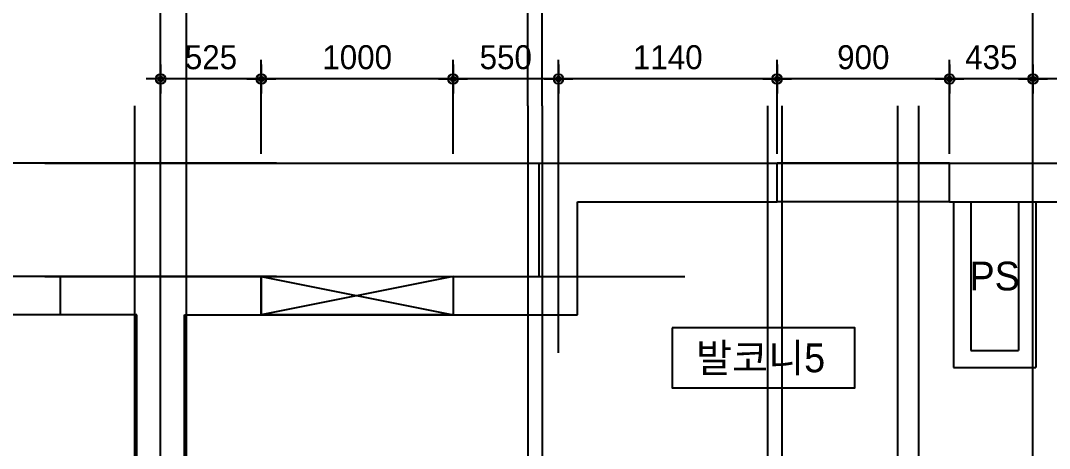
# Model space of a CAD drawing. Header units: millimetres. Extents: x 0 to 92204, y -190080 to 23760.
# Drawn here: x 4497 to 9864, y -143409 to -141179 of the extents above; entities that cross this region are included whole.
import ezdxf
from ezdxf.enums import TextEntityAlignment as Align
from ezdxf.xclip import XClip

# ---------------------------------------------------------------- set-up
doc = ezdxf.new("R2010")
doc.units = ezdxf.units.MM
doc.header["$LTSCALE"] = 100
doc.header["$XCLIPFRAME"] = 0
doc.linetypes.add('AUDIT_D_220706163347-0', pattern=[0])
doc.linetypes.add('CEN', pattern=[62, 60, -1, 0, -1])
doc.layers.get('defpoints').update_dxf_attribs({"color": 139})
for name, color, linetype in [('AA-XXXX-DIMS', 7, 'Continuous'), ('CEN_CON', 1, 'CEN'), ('CEN_WALL', 12, 'CEN'), ('CONC', 2, 'Continuous'), ('DIM', 7, 'AUDIT_D_220706163347-0'), ('ELE3_CON', 7, 'Continuous'), ('MC', 135, 'Continuous'), ('ROM', 7, 'AUDIT_D_220706163347-0'), ('WAL', 3, 'Continuous'), ('실명', 3, 'AUDIT_D_220706163347-0'), ('실명박스', 7, 'AUDIT_D_220706163347-0'), ('창호-open', 4, 'Continuous')]:
    doc.layers.add(name, color=color, linetype=linetype)
doc.layers.add('AA-XXXX-MC', color=153, linetype='AUDIT_D_220706163347-0', plot=False)
doc.styles.add('HAUD01', font='Dotum.ttf')
doc.styles.add('돋움', font='Dotum.ttf')
doc.dimstyles.new('내부100', dxfattribs={"dimscale": 50, "dimtxt": 2.5, "dimasz": 1, "dimexe": 2, "dimexo": 1, "dimgap": 1, "dimtad": 1, "dimdec": 0, "dimzin": 0, "dimdsep": 46, "dimtxsty": '돋움', "dimblk1": 'DIMDOT', "dimblk2": 'DIMDOT', "dimsah": 1, "dimcen": 0.09, "dimdle": 2, "dimclrd": 7, "dimclre": 7, "dimclrt": 3, "dimadec": 0, "dimazin": 0, "dimtfac": 1, "dimtdec": 0, "dimtix": 1, "dimtmove": 2, "dimatfit": 3, "dimldrblk": 'DIMDOT', "dimfxl": 1, "dimtolj": 1, "dimtzin": 0, "dimarcsym": 0})

# ---------------------------------------------------------------- blocks, each defined once
blk = doc.blocks.new('U-131A(기본)', base_point=(-95320.8, -158830.5))
at = {"layer": 'CEN_CON'}
for p, q in [((-95320.8, -159130.5), (-95320.8, -148195.5)), ((-93245.8, -149483.7), (-93245.8, -148195.5)), ((-91475.8, -159130.5), (-91475.8, -148195.5)), ((-95925.8, -148495.5), (-86035.8, -148495.5)), ((-95925.8, -149085.5), (-92586.5, -149085.5))]:
    blk.add_line(p, q, dxfattribs=at)
at = {"layer": 'CEN_WALL'}
for p, q in [((-93330.8, -148195.5), (-93330.8, -153450.5)), ((-92080.8, -148195.5), (-92080.8, -151900.5)), ((-90770.8, -150990.5), (-90770.8, -148195.5))]:
    blk.add_line(p, q, dxfattribs=at)
at = {"layer": 'CONC'}
for p, q in [((-93345.8, -148495.5), (-92105.8, -148495.5)), ((-93345.8, -149085.5), (-93345.8, -148495.5)), ((-92105.8, -148695.5), (-92105.8, -148495.5)), ((-91205.8, -148495.5), (-89365.8, -148495.5)), ((-91205.8, -148695.5), (-91205.8, -148495.5)), ((-93145.8, -149285.5), (-93145.8, -148695.5)), ((-93145.8, -148695.5), (-92105.8, -148695.5)), ((-91205.8, -148695.5), (-89365.8, -148695.5)), ((-95320.8, -149085.5), (-94795.8, -149085.5)), ((-94795.8, -149085.5), (-94795.8, -149285.5)), ((-93795.8, -149085.5), (-93345.8, -149085.5)), ((-93795.8, -149085.5), (-93795.8, -149285.5)), ((-95195.8, -150700.5), (-95195.8, -149285.5)), ((-95195.8, -149285.5), (-94795.8, -149285.5)), ((-93795.8, -149285.5), (-93145.8, -149285.5))]:
    blk.add_line(p, q, dxfattribs=at)
at = {"layer": 'ELE3_CON'}
for p, q in [((-91205.8, -148495.5), (-92105.8, -148495.5)), ((-91205.8, -148695.5), (-92105.8, -148695.5)), ((-94795.8, -149085.5), (-93795.8, -149085.5)), ((-94795.8, -149285.5), (-93795.8, -149285.5))]:
    blk.add_line(p, q, dxfattribs=at)
at = {"layer": 'MC'}
for p, q in [((-95185.8, -159130.5), (-95185.8, -148195.5)), ((-93405.8, -148195.5), (-93405.8, -153450.5)), ((-92155.8, -148195.5), (-92155.8, -151900.5)), ((-91365.8, -159130.5), (-91365.8, -148195.5))]:
    blk.add_line(p, q, dxfattribs=at)
at = {"layer": 'WAL'}
for p, q in [((-91185.8, -148695.5), (-91185.8, -149560.5)), ((-91095.8, -148695.5), (-91095.8, -149470.5)), ((-90845.8, -148695.5), (-90845.8, -149470.5)), ((-90755.8, -148695.5), (-90755.8, -149560.5)), ((-91095.8, -149470.5), (-90845.8, -149470.5)), ((-91185.8, -149560.5), (-90755.8, -149560.5))]:
    blk.add_line(p, q, dxfattribs=at)
blk = doc.blocks.new('DIMDOT')
at = {"layer": 'AA-XXXX-DIMS'}
for p, q in [((0, -1.5), (0, 1.5)), ((-1.5, 0), (1.5, 0))]:
    blk.add_line(p, q, dxfattribs=at)
for radius in [0.5, 0.25]:
    blk.add_circle((0, 0), radius, dxfattribs=at)
blk = doc.blocks.new('*D1736')
at = {"layer": 'defpoints', "color": 0, "transparency": 16777216}
for p in [(9778, -141483.4), (9778, -141923), (11183, -141923)]:
    blk.add_point(p, dxfattribs=at)
at = {"layer": 'DIM', "color": 7, "lineweight": -2, "transparency": 16777216}
for p, q in [((9778, -141873), (9778, -141383.4)), ((11183, -141873), (11183, -141383.4)), ((11133, -141483.4), (9828, -141483.4))]:
    blk.add_line(p, q, dxfattribs=at)
at = {"layer": 'DIM', "color": 7, "lineweight": -2, "transparency": 16777216, "xscale": 50, "yscale": 50, "zscale": 50, "rotation": 180}
blk.add_blockref('DIMDOT', (9778, -141483.4), dxfattribs=at)
at = {"layer": 'DIM', "color": 7, "lineweight": -2, "transparency": 16777216, "xscale": 50, "yscale": 50, "zscale": 50}
blk.add_blockref('DIMDOT', (11183, -141483.4), dxfattribs=at)
at = {"layer": 'DIM', "color": 3, "transparency": 16777216, "insert": (10480.5, -141370.8), "char_height": 125, "attachment_point": 5, "style": '돋움'}
blk.add_mtext('\\A1;1405', dxfattribs=at)
blk = doc.blocks.new('*D1737')
at = {"layer": 'defpoints', "color": 0, "transparency": 16777216}
for p in [(9343, -141483.4), (9343, -141923), (9778, -141923)]:
    blk.add_point(p, dxfattribs=at)
at = {"layer": 'DIM', "color": 7, "lineweight": -2, "transparency": 16777216}
for p, q in [((9343, -141873), (9343, -141383.4)), ((9778, -141873), (9778, -141383.4)), ((9728, -141483.4), (9393, -141483.4))]:
    blk.add_line(p, q, dxfattribs=at)
at = {"layer": 'DIM', "color": 7, "lineweight": -2, "transparency": 16777216, "xscale": 50, "yscale": 50, "zscale": 50, "rotation": 180}
blk.add_blockref('DIMDOT', (9343, -141483.4), dxfattribs=at)
at = {"layer": 'DIM', "color": 7, "lineweight": -2, "transparency": 16777216, "xscale": 50, "yscale": 50, "zscale": 50}
blk.add_blockref('DIMDOT', (9778, -141483.4), dxfattribs=at)
at = {"layer": 'DIM', "color": 3, "transparency": 16777216, "insert": (9560.5, -141370.8), "char_height": 125, "attachment_point": 5, "style": '돋움'}
blk.add_mtext('\\A1;435', dxfattribs=at)
blk = doc.blocks.new('*D1738')
at = {"layer": 'defpoints', "color": 0, "transparency": 16777216}
for p in [(8443, -141483.4), (8443, -141923), (9343, -141923)]:
    blk.add_point(p, dxfattribs=at)
at = {"layer": 'DIM', "color": 7, "lineweight": -2, "transparency": 16777216}
for p, q in [((8443, -141873), (8443, -141383.4)), ((9343, -141873), (9343, -141383.4)), ((9293, -141483.4), (8493, -141483.4))]:
    blk.add_line(p, q, dxfattribs=at)
at = {"layer": 'DIM', "color": 7, "lineweight": -2, "transparency": 16777216, "xscale": 50, "yscale": 50, "zscale": 50, "rotation": 180}
blk.add_blockref('DIMDOT', (8443, -141483.4), dxfattribs=at)
at = {"layer": 'DIM', "color": 7, "lineweight": -2, "transparency": 16777216, "xscale": 50, "yscale": 50, "zscale": 50}
blk.add_blockref('DIMDOT', (9343, -141483.4), dxfattribs=at)
at = {"layer": 'DIM', "color": 3, "transparency": 16777216, "insert": (8893, -141370.8), "char_height": 125, "attachment_point": 5, "style": '돋움'}
blk.add_mtext('\\A1;900', dxfattribs=at)
blk = doc.blocks.new('*D1739')
at = {"layer": 'defpoints', "color": 0, "transparency": 16777216}
for p in [(7303, -141483.4), (7303, -141923), (8443, -141923)]:
    blk.add_point(p, dxfattribs=at)
at = {"layer": 'DIM', "color": 7, "lineweight": -2, "transparency": 16777216}
for p, q in [((7303, -141873), (7303, -141383.4)), ((8443, -141873), (8443, -141383.4)), ((8393, -141483.4), (7353, -141483.4))]:
    blk.add_line(p, q, dxfattribs=at)
at = {"layer": 'DIM', "color": 7, "lineweight": -2, "transparency": 16777216, "xscale": 50, "yscale": 50, "zscale": 50, "rotation": 180}
blk.add_blockref('DIMDOT', (7303, -141483.4), dxfattribs=at)
at = {"layer": 'DIM', "color": 7, "lineweight": -2, "transparency": 16777216, "xscale": 50, "yscale": 50, "zscale": 50}
blk.add_blockref('DIMDOT', (8443, -141483.4), dxfattribs=at)
at = {"layer": 'DIM', "color": 3, "transparency": 16777216, "insert": (7873, -141370.8), "char_height": 125, "attachment_point": 5, "style": '돋움'}
blk.add_mtext('\\A1;1140', dxfattribs=at)
blk = doc.blocks.new('*D1740')
at = {"layer": 'defpoints', "color": 0, "transparency": 16777216}
for p in [(6753, -141483.4), (6753, -141923), (7303, -141923)]:
    blk.add_point(p, dxfattribs=at)
at = {"layer": 'DIM', "color": 7, "lineweight": -2, "transparency": 16777216}
for p, q in [((6753, -141873), (6753, -141383.4)), ((7303, -141873), (7303, -141383.4)), ((7253, -141483.4), (6803, -141483.4))]:
    blk.add_line(p, q, dxfattribs=at)
at = {"layer": 'DIM', "color": 7, "lineweight": -2, "transparency": 16777216, "xscale": 50, "yscale": 50, "zscale": 50, "rotation": 180}
blk.add_blockref('DIMDOT', (6753, -141483.4), dxfattribs=at)
at = {"layer": 'DIM', "color": 7, "lineweight": -2, "transparency": 16777216, "xscale": 50, "yscale": 50, "zscale": 50}
blk.add_blockref('DIMDOT', (7303, -141483.4), dxfattribs=at)
at = {"layer": 'DIM', "color": 3, "transparency": 16777216, "insert": (7028, -141370.8), "char_height": 125, "attachment_point": 5, "style": '돋움'}
blk.add_mtext('\\A1;550', dxfattribs=at)
blk = doc.blocks.new('*D1741')
at = {"layer": 'defpoints', "color": 0, "transparency": 16777216}
for p in [(5753, -141483.4), (5753, -141923), (6753, -141923)]:
    blk.add_point(p, dxfattribs=at)
at = {"layer": 'DIM', "color": 7, "lineweight": -2, "transparency": 16777216}
for p, q in [((5753, -141873), (5753, -141383.4)), ((6753, -141873), (6753, -141383.4)), ((6703, -141483.4), (5803, -141483.4))]:
    blk.add_line(p, q, dxfattribs=at)
at = {"layer": 'DIM', "color": 7, "lineweight": -2, "transparency": 16777216, "xscale": 50, "yscale": 50, "zscale": 50, "rotation": 180}
blk.add_blockref('DIMDOT', (5753, -141483.4), dxfattribs=at)
at = {"layer": 'DIM', "color": 7, "lineweight": -2, "transparency": 16777216, "xscale": 50, "yscale": 50, "zscale": 50}
blk.add_blockref('DIMDOT', (6753, -141483.4), dxfattribs=at)
at = {"layer": 'DIM', "color": 3, "transparency": 16777216, "insert": (6253, -141370.8), "char_height": 125, "attachment_point": 5, "style": '돋움'}
blk.add_mtext('\\A1;1000', dxfattribs=at)
blk = doc.blocks.new('*D1742')
at = {"layer": 'defpoints', "color": 0, "transparency": 16777216}
for p in [(5228, -141483.4), (5228, -141923), (5753, -141923)]:
    blk.add_point(p, dxfattribs=at)
at = {"layer": 'DIM', "color": 7, "lineweight": -2, "transparency": 16777216}
for p, q in [((5228, -141873), (5228, -141383.4)), ((5753, -141873), (5753, -141383.4)), ((5703, -141483.4), (5278, -141483.4))]:
    blk.add_line(p, q, dxfattribs=at)
at = {"layer": 'DIM', "color": 7, "lineweight": -2, "transparency": 16777216, "xscale": 50, "yscale": 50, "zscale": 50, "rotation": 180}
blk.add_blockref('DIMDOT', (5228, -141483.4), dxfattribs=at)
at = {"layer": 'DIM', "color": 7, "lineweight": -2, "transparency": 16777216, "xscale": 50, "yscale": 50, "zscale": 50}
blk.add_blockref('DIMDOT', (5753, -141483.4), dxfattribs=at)
at = {"layer": 'DIM', "color": 3, "transparency": 16777216, "insert": (5490.5, -141370.8), "char_height": 125, "attachment_point": 5, "style": '돋움'}
blk.add_mtext('\\A1;525', dxfattribs=at)

msp = doc.modelspace()

# ---------------------------------------------------------------- linework, layer by layer
at = {"layer": 'AA-XXXX-MC'}
for p, q in [((5363, -141623), (5363, -138833)), ((7143, -141623), (7143, -138833))]:
    msp.add_line(p, q, dxfattribs=at)
at = {"layer": 'CEN_CON'}
for p, q in [((5228, -141623), (5228, -138833)), ((7218, -141623), (7218, -138833)), ((9778, -141623), (9778, -138833))]:
    msp.add_line(p, q, dxfattribs=at)
at = {"layer": '실명박스'}
msp.add_lwpolyline([(7895.3, -142780.3), (7895.3, -143092.8), (8847.9, -143092.8), (8847.9, -142780.3)], close=True, dxfattribs=at)
at = {"layer": '창호-open'}
for p, q in [((6753, -142513), (5753, -142713)), ((5753, -142513), (6753, -142713))]:
    msp.add_line(p, q, dxfattribs=at)
msp.add_lwpolyline([(5753, -142513), (6753, -142513), (6753, -142713), (5753, -142713)], close=True, dxfattribs=at)

# ---------------------------------------------------------------- block references
ref = msp.add_blockref('U-131A(기본)', (5228, -152258), dxfattribs=dict(xscale=-1))
XClip(ref).set_block_clipping_path([(-125185.7621048288, -159130.4644776349), (-93669.6970513853, -145405.4644776349)])
msp.add_blockref('U-131A(기본)', (5228, -152258))

# ---------------------------------------------------------------- texts
at = {"layer": 'ROM', "color": 3, "style": 'HAUD01'}
msp.add_text('PS', height=150, dxfattribs=at).set_placement((9578, -142510.5), align=Align.MIDDLE)
at = {"layer": '실명', "style": 'HAUD01'}
msp.add_text('발코니5', height=150, dxfattribs=at).set_placement((8356.9, -142935.5), align=Align.MIDDLE)

# ---------------------------------------------------------------- dimensions: what is measured, and where the dimension line sits
at = {"layer": 'DIM'}
for base, p1, p2, picture, middle in [((5228, -141483.4), (5753, -141923), (5228, -141923), '*D1742', (5490.5, -141370.8)), ((5753, -141483.4), (6753, -141923), (5753, -141923), '*D1741', (6253, -141370.8)), ((6753, -141483.4), (7303, -141923), (6753, -141923), '*D1740', (7028, -141370.8)), ((7303, -141483.4), (8443, -141923), (7303, -141923), '*D1739', (7873, -141370.8)), ((8443, -141483.4), (9343, -141923), (8443, -141923), '*D1738', (8893, -141370.8)), ((9343, -141483.4), (9778, -141923), (9343, -141923), '*D1737', (9560.5, -141370.8)), ((9778, -141483.4), (11183, -141923), (9778, -141923), '*D1736', (10480.5, -141370.8))]:
    dim = msp.add_linear_dim(base=base, p1=p1, p2=p2, dimstyle='내부100', override={"dimscale": 50}, dxfattribs=at)
    dim.commit()
    dim.dimension.update_dxf_attribs({"geometry": picture, "text_midpoint": middle})

doc.saveas('drawing.dxf')
